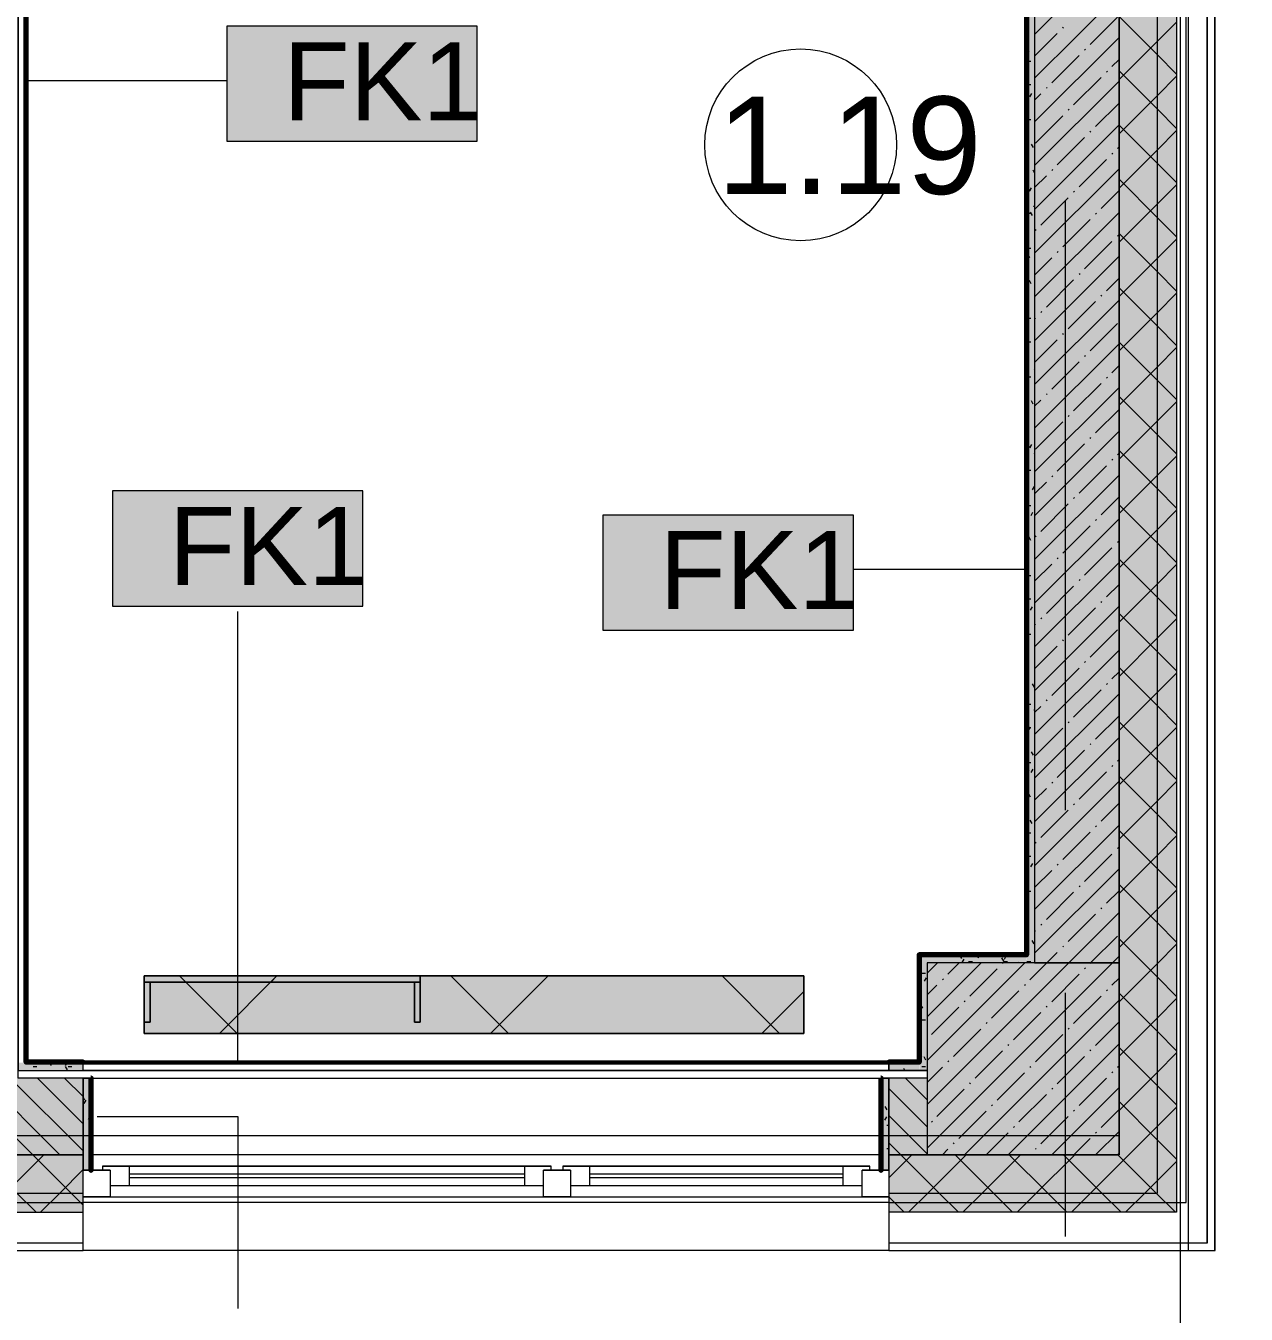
# Model space of a CAD drawing. Header units: millimetres. Extents: x -3817 to 677485, y -22715 to 103890.
# Drawn here: x 82094 to 85275, y 5046 to 8404 of the extents above; entities that cross this region are included whole.
import ezdxf

# ---------------------------------------------------------------- set-up
doc = ezdxf.new("R2010")
doc.units = ezdxf.units.MM
doc.layers.add('PDF _Геометрия', color=7, linetype='Continuous', true_color=0x1d1d1d)
doc.layers.add('PDF _Сплошная заливка', color=7, linetype='Continuous', true_color=0xffffff)
doc.layers.add('PDF _Текст', color=7, linetype='Continuous')
doc.styles.add('PDF GOST-Common', font='arial.ttf')

msp = doc.modelspace()

# ---------------------------------------------------------------- hatches: boundary and pattern name
at = {"layer": 'PDF _Сплошная заливка', "transparency": 33554559}
for points in [[(84943.3, 5461.3), (85043.3, 5461.3), (85043.3, 9411.4), (84943.3, 9411.4), (84943.3, 5961.4)], [(85043.3, 5361.3), (85093.3, 5361.3), (85093.3, 9411.4), (85043.3, 9411.4), (85043.3, 5461.3)], [(84703.3, 5961.4), (84702.3, 5981.4), (84423.3, 5981.4), (84423.3, 5961.4), (84533.7, 5961.4)], [(84443.3, 5461.3), (84943.3, 5461.3), (84943.3, 5961.4), (84443.3, 5961.4), (84443.3, 5537.7)], [(82243.3, 5421.3), (82263.3, 5421.3), (82263.3, 5661.3), (82243.3, 5661.3), (82243.3, 5537.7)], [(84323.3, 5421.3), (84343.3, 5421.3), (84343.3, 5661.3), (84323.3, 5661.3), (84323.3, 5537.7)]]:
    msp.add_hatch(color=256, dxfattribs=at).paths.add_polyline_path(points)
h = msp.add_hatch(color=256, dxfattribs=at)
h.paths.add_polyline_path([(84443.3, 5461.3), (84443.3, 5661.3), (84343.3, 5661.3), (84343.3, 5461.3)], flags=0)
h.paths.add_polyline_path([(77323.3, 5461.3), (77323.3, 5661.3), (76223.3, 5661.3), (76223.3, 5461.3), (77111.9, 5461.3)], flags=0)
h.paths.add_polyline_path([(81565, 5461.3), (82243.3, 5461.3), (82243.3, 5661.3), (81093.3, 5661.3), (81093.3, 5461.3)], flags=0)
h.paths.add_polyline_path([(78223.3, 5461.3), (79423.7, 5461.3), (79423.7, 5661.3), (78223.3, 5661.3), (78223.3, 5537.7)], flags=0)
h.paths.add_polyline_path([(80593.3, 5461.3), (80593.3, 5661.3), (80323.7, 5661.3), (80323.7, 5461.3)], flags=0)
h = msp.add_hatch(color=256, dxfattribs=at)
h.paths.add_polyline_path([(81093.3, 5361.3), (82243.3, 5361.3), (82243.3, 5461.3), (80323.7, 5461.3), (80323.7, 5361.3), (80593.3, 5361.3)], flags=0)
h.paths.add_polyline_path([(76101.3, 5361.3), (77323.3, 5361.3), (77323.3, 5461.3), (76101.3, 5461.3)], flags=0)
h.paths.add_polyline_path([(85043.3, 5361.3), (85043.3, 5461.3), (84343.3, 5461.3), (84343.3, 5361.3), (84943.3, 5361.3)], flags=0)
h.paths.add_polyline_path([(78223.3, 5361.3), (79423.7, 5361.3), (79423.7, 5461.3), (78223.3, 5461.3)], flags=0)
h = msp.add_hatch(color=256, dxfattribs=at)
h.paths.add_polyline_path([(76101.3, 5311.3), (77323.3, 5311.3), (77323.3, 5361.3), (76101.3, 5361.3)], flags=0)
h.paths.add_polyline_path([(85093.3, 5311.3), (85093.3, 5361.3), (84343.3, 5361.3), (84343.3, 5311.3), (84533.7, 5311.3)], flags=0)
h.paths.add_polyline_path([(78223.3, 5311.3), (79423.7, 5311.3), (79423.7, 5361.3), (78223.3, 5361.3)], flags=0)
h.paths.add_polyline_path([(80323.7, 5311.3), (82243.3, 5311.3), (82243.3, 5361.3), (80323.7, 5361.3)], flags=0)

# ---------------------------------------------------------------- linework, layer by layer
at = {"layer": 'PDF _Геометрия', "color": 7, "lineweight": 9}
for points in [[(85124.2, 5212.4), (85124.2, 16952.3), (84824.2, 17102.3), (85424.2, 17402.3), (85124.2, 17552.3), (85124.2, 29292.1)], [(84703.3, 12790.4), (84703.3, 5981.4)], [(84343.3, 5336.4), (85118.3, 5336.4), (85118.3, 9482.3)], [(84343.3, 5231.3), (85173.3, 5231.3), (85173.3, 5311.3), (85173.3, 5461.3), (85173.3, 9403.3), (85173.3, 9408.3), (85173.3, 9411.4), (85093.3, 9411.4), (85093.3, 9403.3), (85093.3, 5461.3), (85093.3, 5361.3), (85093.3, 5311.3), (84343.3, 5311.3)], [(84343.3, 5361.3), (85043.3, 5361.3), (85043.3, 5461.3), (85043.3, 9403.3), (85043.3, 9411.4), (85093.3, 9411.4)], [(85124.2, 5231.3), (85173.6, 5231.3), (85173.6, 5311.3), (85173.6, 5461.3), (85173.6, 9403.3), (85173.6, 9408.3), (85173.6, 9411.4), (85124.2, 9411.4), (85173.6, 9411.4), (85243.6, 9411.4)], [(82093.8, 8261.1), (82617.3, 8261.1)], [(84702.8, 6986.9), (84250.9, 6986.9)], [(82645.9, 5701.8), (82645.9, 6877.6)], [(84702.3, 5981.4), (84423.3, 5981.4)], [(84423.3, 5961.4), (84423.3, 5701.3)], [(82243.3, 5701.3), (82093.3, 5701.3)], [(84422.3, 5701.3), (84343.3, 5701.3)], [(82279.5, 5561.4), (82645.9, 5561.4), (82645.9, 5060.6)], [(80323.7, 5361.3), (82243.3, 5361.3)], [(80323.7, 5336.4), (82243.3, 5336.4)], [(80323.7, 5311.3), (82243.3, 5311.3)], [(80323.7, 5231.3), (82243.3, 5231.3)]]:
    msp.add_lwpolyline(points, dxfattribs=at)
at = {"layer": 'PDF _Геометрия', "color": 9, "lineweight": 9, "true_color": 0xc0c0c0}
for points in [[(84723.3, 12811.3), (84723.3, 5961.4), (84943.3, 5961.4), (84943.3, 12811.3)], [(82243.3, 5661.3), (82243.3, 5421.3), (82263.3, 5421.3), (82263.3, 5661.3)], [(84323.3, 5661.3), (84323.3, 5421.3), (84343.3, 5421.3), (84343.3, 5661.3)]]:
    msp.add_lwpolyline(points, close=True, dxfattribs=at)
at = {"layer": 'PDF _Геометрия', "color": 231, "lineweight": 70, "true_color": 0xff80c0}
for points in [[(81013.3, 12711.4), (81014.3, 12711.4), (81014.3, 12791.4), (81014.3, 12790.4), (84702.3, 12790.4), (84702.3, 5982.3), (84422.3, 5982.3), (84422.3, 5981.4), (84422.3, 5702.3), (84343.3, 5702.3), (84343.3, 5701.3)], [(82243.3, 5701.3), (82243.3, 5702.3), (82094.3, 5702.3), (82094.3, 11132.4), (82093.3, 11132.4), (81014.3, 11132.4), (81014.3, 11611.3), (81013.3, 11611.3)], [(84423.3, 5961.4), (84423.3, 5981.4)]]:
    msp.add_lwpolyline(points, dxfattribs=at)
at = {"layer": 'PDF _Геометрия', "color": 231, "lineweight": 9, "true_color": 0xff80c0}
for points in [[(84423.3, 5981.4), (84702.3, 5981.4), (84703.3, 5981.4), (84703.3, 12790.4), (84703.3, 12791.4), (81014.3, 12791.4), (81013.3, 12791.4), (81013.3, 12711.4)], [(82093.3, 11131.4), (82093.3, 5702.3), (82093.3, 5701.3), (82243.3, 5701.3)], [(84343.3, 5701.3), (84422.3, 5701.3), (84423.3, 5701.3), (84423.3, 5961.4)]]:
    msp.add_lwpolyline(points, dxfattribs=at)
at = {"layer": 'PDF _Геометрия', "color": 9, "lineweight": 9, "true_color": 0xc0c0c0}
for points in [[(84723.3, 12791.4), (84723.3, 5961.4), (84703.3, 5961.4), (84443.3, 5961.4), (84443.3, 5681.3), (84423.3, 5681.3), (84343.3, 5681.3), (84343.3, 5701.3), (84343.3, 5681.3), (82243.3, 5681.3), (82243.3, 5701.3)], [(80593.3, 5661.3), (80323.7, 5661.3), (80323.7, 5461.3), (80323.7, 5211.3), (82243.3, 5211.3), (82243.3, 5461.3), (82243.3, 5661.3), (82073.3, 5661.3), (82073.3, 11011.3), (82073.3, 11111.3), (80993.3, 11111.3), (80993.3, 11581.4), (80993.3, 11111.3), (81013.3, 11111.3), (82073.3, 11111.3), (82073.3, 5701.3), (82073.3, 5681.3), (82243.3, 5681.3), (82243.3, 5701.3), (84343.3, 5701.3)], [(84773.6, 5211.3), (85193.6, 5211.3), (85193.6, 5231.3), (85193.6, 5461.3), (85193.6, 9403.3), (85243.6, 9403.3), (85243.6, 9561.4), (85124.2, 9561.4), (85213.6, 9561.4), (85213.6, 10976.3), (85453.6, 10976.3), (85653.6, 10976.3), (85213.6, 10976.3), (85213.6, 10926.3), (85213.6, 10906.4), (85213.6, 9431.3), (85283.6, 9431.3), (85283.6, 9561.4)], [(82073.3, 5681.3), (84443.3, 5681.3), (84443.3, 5661.3), (84343.3, 5661.3), (84343.3, 5461.3), (84343.3, 5211.3), (85193.3, 5211.3), (85193.3, 5231.3), (85193.3, 5461.3), (85193.3, 9403.3), (85243.3, 9403.3), (85243.3, 9561.3), (84951.3, 9561.3), (84948.3, 9561.3), (84943.3, 9561.3), (84943.3, 9411.4), (84943.3, 9408.3), (84943.3, 9403.3), (84943.3, 5461.3), (84833.3, 5461.3)], [(84423.3, 5981.4), (84423.3, 5961.4)], [(82644.4, 5777.3), (82494.4, 5927.3)], [(82598.1, 5777.3), (82748, 5927.3)], [(83351.5, 5777.3), (83201.5, 5927.3)], [(83305.2, 5777.3), (83455.2, 5927.3)], [(84058.6, 5777.3), (83908.6, 5927.3)], [(84012.3, 5777.3), (84122, 5887)], [(82243.3, 5661.3), (84343.3, 5661.3)], [(84322.3, 5461.3), (82264.3, 5461.3)], [(84343.3, 5421.3), (84343.3, 5211.3), (82243.3, 5211.3), (82243.3, 5421.3)]]:
    msp.add_lwpolyline(points, dxfattribs=at)
at = {"layer": 'PDF _Геометрия', "lineweight": 9}
for points in [[(84723.3, 8381.7), (84943.3, 8601.7)], [(84723.3, 8267.6), (84943.3, 8487.6)], [(84796.5, 8397.9), (84798.9, 8400.3)], [(84867.8, 8355.1), (84939.1, 8426.4)], [(85093.3, 8278.1), (85043.3, 8328.1), (84943.3, 8428.1)], [(84943.3, 8263.9), (85043.3, 8363.9), (85093.3, 8413.9)], [(84723.3, 8324.6), (84782.3, 8383.6)], [(84723.3, 8153.6), (84943.3, 8373.6)], [(84853.6, 8340.9), (84855.9, 8343.2)], [(84768, 8255.3), (84839.3, 8326.6)], [(84924.8, 8298.1), (84943.3, 8316.5)], [(84825, 8198.3), (84896.3, 8269.6)], [(84910.6, 8283.9), (84912.9, 8286.2)], [(85093.3, 8136.7), (85043.3, 8186.7), (84943.3, 8286.7)], [(84943.3, 8122.5), (85043.3, 8222.5), (85093.3, 8272.5)], [(84723.3, 8039.5), (84943.3, 8259.5)], [(84753.8, 8241.1), (84756.1, 8243.5)], [(84723.3, 8210.6), (84739.5, 8226.8)], [(84882.1, 8141.3), (84943.3, 8202.5)], [(84725.2, 8098.5), (84796.5, 8169.8)], [(84810.8, 8184.1), (84813.2, 8186.4)], [(84723.3, 7925.5), (84943.3, 8145.5)], [(84867.8, 8127), (84870.2, 8129.4)], [(85093.3, 7995.3), (85043.3, 8045.3), (84943.3, 8145.3)], [(84943.3, 7981.1), (85043.3, 8081.1), (85093.3, 8131.1)], [(84782.3, 8041.5), (84853.6, 8112.8)], [(84924.8, 8070), (84927.2, 8072.4)], [(84939.1, 8084.3), (84943.3, 8088.4)], [(84723.3, 7811.4), (84943.3, 8031.4)], [(84768, 8027.2), (84770.4, 8029.6)], [(84839.3, 7984.5), (84910.6, 8055.8)], [(84723.3, 7982.5), (84753.8, 8013)], [(85093.3, 7853.9), (85043.3, 7903.9), (84943.3, 8003.9)], [(84825, 7970.2), (84827.4, 7972.6)], [(84896.3, 7927.4), (84943.3, 7974.4)], [(84943.3, 7839.7), (85043.3, 7939.7), (85093.3, 7989.7)], [(84739.5, 7884.7), (84810.8, 7956)], [(84723.3, 7697.4), (84943.3, 7917.4)], [(84796.5, 7827.7), (84867.8, 7898.9)], [(84882.1, 7913.2), (84884.4, 7915.6)], [(84725.2, 7870.4), (84727.6, 7872.8)], [(85093.3, 7712.4), (85043.3, 7762.4), (84943.3, 7862.4)], [(84853.6, 7770.6), (84924.8, 7841.9)], [(84939.1, 7856.2), (84941.5, 7858.5)], [(84943.3, 7698.2), (85043.3, 7798.2), (85093.3, 7848.2)], [(84723.3, 7583.3), (84943.3, 7803.3)], [(84723.3, 7754.4), (84768, 7799.1)], [(84782.3, 7813.4), (84784.6, 7815.8)], [(84839.3, 7756.4), (84841.7, 7758.7)], [(84753.8, 7670.8), (84825, 7742.1)], [(84910.6, 7713.6), (84943.3, 7746.3)], [(84896.3, 7699.3), (84898.7, 7701.7)], [(85093.3, 7571), (85043.3, 7621), (84943.3, 7721)], [(84943.3, 7556.8), (85043.3, 7656.8), (85093.3, 7706.8)], [(84723.3, 7469.3), (84943.3, 7689.3)], [(84739.5, 7656.6), (84741.9, 7659)], [(84810.8, 7613.8), (84882.1, 7685.1)], [(84723.3, 7640.3), (84725.2, 7642.3)], [(84867.8, 7556.8), (84939.1, 7628.1)], [(84796.5, 7599.6), (84798.9, 7601.9)], [(84723.3, 7526.3), (84782.3, 7585.3)], [(84723.3, 7355.2), (84943.3, 7575.2)], [(85093.3, 7429.6), (85043.3, 7479.6), (84943.3, 7579.6)], [(84943.3, 7415.4), (85043.3, 7515.4), (85093.3, 7565.4)], [(84768, 7457), (84839.3, 7528.3)], [(84853.6, 7542.5), (84855.9, 7544.9)], [(84924.8, 7499.8), (84943.3, 7518.2)], [(84723.3, 7241.2), (84943.3, 7461.2)], [(84825, 7400), (84896.3, 7471.3)], [(84910.6, 7485.5), (84912.9, 7487.9)], [(84723.3, 7412.2), (84739.5, 7428.5)], [(84753.8, 7442.7), (84756.1, 7445.1)], [(85093.3, 7288.2), (85043.3, 7338.2), (84943.3, 7438.2)], [(84943.3, 7274), (85043.3, 7374), (85093.3, 7424)], [(84882.1, 7342.9), (84943.3, 7404.1)], [(84725.2, 7300.2), (84796.5, 7371.5)], [(84810.8, 7385.7), (84813.2, 7388.1)], [(84723.3, 7127.1), (84943.3, 7347.1)], [(84867.8, 7328.7), (84870.2, 7331.1)], [(84782.3, 7243.2), (84853.6, 7314.4)], [(84939.1, 7285.9), (84943.3, 7290.1)], [(85093.3, 7146.8), (85043.3, 7196.8), (84943.3, 7296.8)], [(84839.3, 7186.1), (84910.6, 7257.4)], [(84924.8, 7271.7), (84927.2, 7274)], [(84943.3, 7132.5), (85043.3, 7232.5), (85093.3, 7282.5)], [(84723.3, 7013.1), (84943.3, 7233.1)], [(84768, 7228.9), (84770.4, 7231.3)], [(84723.3, 7184.1), (84753.8, 7214.6)], [(84739.5, 7086.3), (84810.8, 7157.6)], [(84825, 7171.9), (84827.4, 7174.2)], [(84896.3, 7129.1), (84943.3, 7176)], [(85093.3, 7005.3), (85043.3, 7055.3), (84943.3, 7155.3)], [(84943.3, 6991.1), (85043.3, 7091.1), (85093.3, 7141.1)], [(84723.3, 6899), (84943.3, 7119)], [(84796.5, 7029.3), (84867.8, 7100.6)], [(84882.1, 7114.8), (84884.4, 7117.2)], [(84725.2, 7072.1), (84727.6, 7074.4)], [(84939.1, 7057.8), (84941.5, 7060.2)], [(84853.6, 6972.3), (84924.8, 7043.6)], [(84723.3, 6785), (84943.3, 7005)], [(84723.3, 6956), (84768, 7000.8)], [(84782.3, 7015.1), (84784.6, 7017.4)], [(85093.3, 6863.9), (85043.3, 6913.9), (84943.3, 7013.9)], [(84943.3, 6849.7), (85043.3, 6949.7), (85093.3, 6999.7)], [(84839.3, 6958), (84841.7, 6960.4)], [(84753.8, 6872.5), (84825, 6943.8)], [(84910.6, 6915.3), (84943.3, 6947.9)], [(84723.3, 6670.9), (84943.3, 6890.9)], [(84810.8, 6815.5), (84882.1, 6886.7)], [(84896.3, 6901), (84898.7, 6903.4)], [(84739.5, 6858.2), (84741.9, 6860.6)], [(85093.3, 6722.5), (85043.3, 6772.5), (84943.3, 6872.5)], [(84943.3, 6708.3), (85043.3, 6808.3), (85093.3, 6858.3)], [(84723.3, 6842), (84725.2, 6844)], [(84867.8, 6758.4), (84939.1, 6829.7)], [(84723.3, 6727.9), (84782.3, 6787)], [(84796.5, 6801.2), (84798.9, 6803.6)], [(84723.3, 6556.9), (84943.3, 6776.9)], [(84768, 6658.7), (84839.3, 6729.9)], [(84853.6, 6744.2), (84855.9, 6746.6)], [(84924.8, 6701.4), (84943.3, 6719.8)], [(85093.3, 6581.1), (85043.3, 6631.1), (84943.3, 6731.1)], [(84910.6, 6687.2), (84912.9, 6689.5)], [(84943.3, 6566.9), (85043.3, 6666.9), (85093.3, 6716.9)], [(84723.3, 6442.8), (84943.3, 6662.8)], [(84825, 6601.6), (84896.3, 6672.9)], [(84723.3, 6613.9), (84739.5, 6630.1)], [(84753.8, 6644.4), (84756.1, 6646.8)], [(84810.8, 6587.4), (84813.2, 6589.7)], [(84882.1, 6544.6), (84943.3, 6605.8)], [(85093.3, 6439.6), (85043.3, 6489.6), (84943.3, 6589.6)], [(84725.2, 6501.8), (84796.5, 6573.1)], [(84943.3, 6425.4), (85043.3, 6525.4), (85093.3, 6575.4)], [(84723.3, 6328.8), (84943.3, 6548.8)], [(84782.3, 6444.8), (84853.6, 6516.1)], [(84867.8, 6530.3), (84870.2, 6532.7)], [(84939.1, 6487.6), (84943.3, 6491.7)], [(84839.3, 6387.8), (84910.6, 6459.1)], [(84924.8, 6473.3), (84927.2, 6475.7)], [(84723.3, 6214.7), (84943.3, 6434.7)], [(84723.3, 6385.8), (84753.8, 6416.3)], [(84768, 6430.6), (84770.4, 6432.9)], [(85093.3, 6298.2), (85043.3, 6348.2), (84943.3, 6448.2)], [(84943.3, 6284), (85043.3, 6384), (85093.3, 6434)], [(84739.5, 6288), (84810.8, 6359.3)], [(84825, 6373.5), (84827.4, 6375.9)], [(84896.3, 6330.8), (84943.3, 6377.7)], [(84723.3, 6100.7), (84943.3, 6320.7)], [(84882.1, 6316.5), (84884.4, 6318.9)], [(84796.5, 6231), (84867.8, 6302.2)], [(85093.3, 6156.8), (85043.3, 6206.8), (84943.3, 6306.8)], [(84943.3, 6142.6), (85043.3, 6242.6), (85093.3, 6292.6)], [(84725.2, 6273.7), (84727.6, 6276.1)], [(84939.1, 6259.5), (84941.5, 6261.8)], [(84782.3, 6216.7), (84784.6, 6219.1)], [(84853.6, 6173.9), (84924.8, 6245.2)], [(84723.3, 5986.6), (84943.3, 6206.6)], [(84723.3, 6157.7), (84768, 6202.5)], [(84839.3, 6159.7), (84841.7, 6162.1)], [(84910.6, 6116.9), (84943.3, 6149.6)], [(85093.3, 6015.4), (85043.3, 6065.4), (84943.3, 6165.4)], [(84943.3, 6001.2), (85043.3, 6101.2), (85093.3, 6151.2)], [(84753.8, 6074.1), (84825, 6145.4)], [(84443.3, 5592.6), (84812, 5961.4), (84943.3, 6092.6)], [(84810.8, 6017.1), (84882.1, 6088.4)], [(84896.3, 6102.7), (84898.7, 6105)], [(84723.3, 6043.7), (84725.2, 6045.6)], [(84739.5, 6059.9), (84741.9, 6062.3)], [(84867.8, 5960.1), (84869.1, 5961.4), (84939.1, 6031.4)], [(85093.3, 5874), (85043.3, 5924), (84943.3, 6024)], [(84443.3, 5478.5), (84926.1, 5961.4), (84943.3, 5978.5)], [(84711, 5917.3), (84755, 5961.4), (84782.3, 5988.6)], [(84796.5, 6002.9), (84798.9, 6005.2)], [(84943.3, 5859.8), (85043.3, 5959.8), (85093.3, 6009.8)], [(84443.3, 5934.7), (84469.9, 5961.4)], [(84443.3, 5820.7), (84583.9, 5961.4)], [(84443.3, 5706.6), (84698, 5961.4)], [(84497.1, 5931.6), (84526.9, 5961.4)], [(84554.2, 5874.6), (84625.5, 5945.8)], [(84639.7, 5960.1), (84641, 5961.4)], [(84853.6, 5945.8), (84855.9, 5948.2)], [(84482.9, 5917.3), (84485.3, 5919.7)], [(84768, 5860.3), (84839.3, 5931.6)], [(84924.8, 5903.1), (84943.3, 5921.5)], [(84443.3, 5877.7), (84468.6, 5903.1)], [(84611.2, 5817.5), (84682.5, 5888.8)], [(84696.7, 5903.1), (84699.1, 5905.4)], [(84910.6, 5888.8), (84912.9, 5891.2)], [(85093.3, 5732.5), (85043.3, 5782.5), (84943.3, 5882.5)], [(84454.4, 5774.8), (84525.7, 5846)], [(84539.9, 5860.3), (84542.3, 5862.7)], [(84540.1, 5461.3), (84943.3, 5864.5)], [(84753.8, 5846), (84756.1, 5848.4)], [(84825, 5803.3), (84896.3, 5874.6)], [(84943.3, 5718.3), (85043.3, 5818.3), (85093.3, 5868.3)], [(84668.2, 5760.5), (84739.5, 5831.8)], [(84511.4, 5717.7), (84582.7, 5789)], [(84596.9, 5803.3), (84599.3, 5805.7)], [(84810.8, 5789), (84813.2, 5791.4)], [(84882.1, 5746.3), (84943.3, 5807.5)], [(84654, 5746.3), (84656.3, 5748.6)], [(84654.2, 5461.3), (84943.3, 5750.4)], [(84725.2, 5703.5), (84796.5, 5774.8)], [(84568.4, 5660.7), (84639.7, 5732)], [(84782.3, 5646.5), (84853.6, 5717.7)], [(84867.8, 5732), (84870.2, 5734.4)], [(85093.3, 5591.1), (85043.3, 5641.1), (84943.3, 5741.1)], [(84943.3, 5576.9), (85043.3, 5676.9), (85093.3, 5726.9)], [(84443.3, 5649.6), (84482.9, 5689.2)], [(84497.1, 5703.5), (84499.5, 5705.9)], [(84711, 5689.2), (84713.4, 5691.6)], [(84924.8, 5675), (84927.2, 5677.3)], [(84939.1, 5689.2), (84943.3, 5693.4)], [(82120.3, 5311.3), (82070.3, 5361.3), (81970.3, 5461.3), (81770.3, 5661.3)], [(82243.3, 5329.8), (82211.8, 5361.3), (82111.8, 5461.3), (81911.8, 5661.3)], [(82182.5, 5461.3), (81982.5, 5661.3)], [(82243.3, 5471.3), (82053.2, 5661.3)], [(82243.3, 5542), (82123.9, 5661.3)], [(82243.3, 5612.7), (82194.6, 5661.3)], [(84443.3, 5604.7), (84386.6, 5661.3)], [(84554.2, 5646.5), (84556.5, 5648.8)], [(84625.5, 5603.7), (84696.7, 5675)], [(84839.3, 5589.4), (84910.6, 5660.7)], [(84443.3, 5534), (84343.3, 5634)], [(84468.6, 5560.9), (84539.9, 5632.2)], [(84682.5, 5546.7), (84753.8, 5618)], [(84768, 5632.2), (84770.4, 5634.6)], [(84768.2, 5461.3), (84943.3, 5636.4)], [(84611.2, 5589.4), (84613.6, 5591.8)], [(84819.1, 5311.3), (84869.1, 5361.3), (84969.1, 5461.3), (85043.3, 5535.5), (85093.3, 5585.5)], [(84825, 5575.2), (84827.4, 5577.6)], [(84896.3, 5532.4), (84943.3, 5579.4)], [(85093.3, 5449.7), (85043.3, 5499.7), (84943.3, 5599.7)], [(84443.3, 5463.3), (84343.3, 5563.3)], [(84454.4, 5546.7), (84456.7, 5549)], [(84525.7, 5503.9), (84596.9, 5575.2)], [(84739.5, 5489.6), (84810.8, 5560.9)], [(84597.2, 5461.3), (84654, 5518.2)], [(84668.2, 5532.4), (84670.6, 5534.8)], [(84882.1, 5518.2), (84884.4, 5520.5)], [(84882.3, 5461.3), (84943.3, 5522.3)], [(84524.5, 5311.3), (84474.5, 5361.3), (84374.5, 5461.3), (84343.3, 5492.6)], [(84483.1, 5461.3), (84497.1, 5475.4)], [(84511.4, 5489.6), (84513.8, 5492)], [(84725.2, 5475.4), (84727.6, 5477.8)], [(84825.3, 5461.3), (84867.8, 5503.9)], [(81990.7, 5311.3), (82040.7, 5361.3), (82140.7, 5461.3)], [(84343.3, 5401.2), (84403.4, 5461.3)], [(84394.9, 5311.3), (84444.9, 5361.3), (84544.9, 5461.3)], [(84665.9, 5311.3), (84615.9, 5361.3), (84515.9, 5461.3)], [(84536.3, 5311.3), (84586.3, 5361.3), (84686.3, 5461.3)], [(84807.3, 5311.3), (84757.3, 5361.3), (84657.3, 5461.3)], [(84677.7, 5311.3), (84727.7, 5361.3), (84827.7, 5461.3)], [(84948.8, 5311.3), (84898.8, 5361.3), (84798.8, 5461.3)], [(84939.3, 5461.3), (84941.5, 5463.5)], [(85090.2, 5311.3), (85040.2, 5361.3), (84940.2, 5461.3)], [(84960.5, 5311.3), (85010.5, 5361.3), (85043.3, 5394.1), (85093.3, 5444.1)], [(82132.1, 5311.3), (82182.1, 5361.3), (82243.3, 5422.5)], [(84383.1, 5311.3), (84343.3, 5351.2)]]:
    msp.add_lwpolyline(points, dxfattribs=at)
at = {"layer": 'PDF _Геометрия', "color": 253, "lineweight": 9, "true_color": 0xaaaaaa}
for points in [[(85103.6, 6994.5), (85103.6, 8582)], [(84803.3, 6359.5), (84803.3, 7947)], [(84803.6, 6359.5), (84803.6, 7947)], [(85103.3, 6359.5), (85103.3, 7947)], [(85103.6, 5883.3), (85103.6, 6518.3)], [(84803.3, 5248.3), (84803.3, 5883.3)], [(84803.6, 5248.3), (84803.6, 5883.3)], [(85103.3, 5248.3), (85103.3, 5883.3)], [(80408.8, 5511.3), (82443.3, 5511.3), (84943.3, 5511.3)], [(82313.3, 5421.3), (82243.3, 5421.3)], [(82363.3, 5411.3), (83393.3, 5411.3)], [(83513.3, 5421.3), (83443.3, 5421.3)], [(83563.3, 5411.3), (84223.3, 5411.3)], [(84343.3, 5421.3), (84273.3, 5421.3)], [(83393.3, 5401.3), (82363.3, 5401.3)], [(84223.3, 5401.3), (83563.3, 5401.3)], [(85738.6, 5.1), (85738.6, 705.3), (85103.6, 1275.1), (85103.6, 3775.1), (85103.6, 5407)], [(82243.3, 5351.3), (84343.3, 5351.3)]]:
    msp.add_lwpolyline(points, dxfattribs=at)
at = {"layer": 'PDF _Геометрия', "color": 7, "lineweight": 9}
for points in [[(83270.5, 8403), (82617.3, 8403), (82617.3, 8103), (83270.5, 8103)], [(82972.5, 7191.5), (82319.4, 7191.5), (82319.4, 6891.5), (82972.5, 6891.5)], [(84250.9, 7128.7), (83597.8, 7128.7), (83597.8, 6828.7), (84250.9, 6828.7)], [(84943.3, 5961.4), (84443.3, 5961.4), (84443.3, 5461.3), (84943.3, 5461.3)], [(82243.3, 5461.3), (80323.7, 5461.3)], [(84833.3, 5461.3), (84343.3, 5461.3)]]:
    msp.add_lwpolyline(points, close=True, dxfattribs=at)
at = {"layer": 'PDF _Геометрия', "color": 253, "lineweight": 9, "true_color": 0x9b9b9b}
for points in [[(84708.3, 8337.4), (84703.3, 8328.7)], [(84703.3, 8312.1), (84713.4, 8312.1)], [(84704.2, 8269.4), (84703.3, 8267.8)], [(84703.3, 8251.2), (84713.4, 8251.2)], [(84715.4, 8227.8), (84710.3, 8219.1)], [(84703.3, 8159.8), (84713.4, 8159.8)], [(84720.5, 8086.9), (84715.5, 8095.6)], [(84723.3, 8021.2), (84719.6, 8027.6)], [(84703.3, 7976.9), (84713.4, 7976.9)], [(84714.3, 7982), (84709.2, 7973.3)], [(84723.3, 7936.7), (84720.4, 7931.7)], [(84703.3, 7915.9), (84713.4, 7915.9)], [(84717.5, 7909.2), (84712.5, 7917.9)], [(84706.4, 7867.5), (84703.3, 7872.9)], [(84703.3, 7824.5), (84713.4, 7824.5)], [(84710.5, 7799.5), (84705.4, 7808.2)], [(84714.5, 7731.5), (84709.5, 7740.2)], [(84703.4, 7689.8), (84703.3, 7690)], [(84703.3, 7641.6), (84713.4, 7641.6)], [(84705, 7600.2), (84703.3, 7597.2)], [(84703.3, 7580.6), (84713.4, 7580.6)], [(84723.3, 7509.9), (84722.3, 7508.3)], [(84703.3, 7489.2), (84713.4, 7489.2)], [(84719.7, 7417.7), (84714.7, 7426.4)], [(84703.9, 7354.5), (84703.3, 7353.4)], [(84703.3, 7306.3), (84713.4, 7306.3)], [(84715.1, 7312.9), (84710, 7304.2)], [(84723.3, 7289.6), (84722.9, 7290.4)], [(84703.3, 7245.4), (84713.4, 7245.4)], [(84705.6, 7198.4), (84703.3, 7202.4)], [(84722.1, 7203.2), (84717.1, 7194.5)], [(84703.3, 7153.9), (84713.4, 7153.9)], [(84718.1, 7135.2), (84713, 7126.5)], [(84713.7, 7062.3), (84708.7, 7071)], [(84703.3, 6971), (84713.4, 6971)], [(84703.3, 6910.1), (84713.4, 6910.1)], [(84717, 6889.4), (84711.9, 6880.7)], [(84703.3, 6818.6), (84713.4, 6818.6)], [(84723.3, 6839.4), (84723.1, 6839.1)], [(84704.7, 6685.3), (84703.3, 6682.8)], [(84723, 6680.5), (84718, 6689.2)], [(84703.3, 6635.7), (84713.4, 6635.7)], [(84723.3, 6619.1), (84722.1, 6621.2)], [(84703.3, 6574.8), (84713.4, 6574.8)], [(84711.8, 6575.7), (84706.8, 6566.9)], [(84707.7, 6507.6), (84703.3, 6499.9)], [(84703.3, 6483.4), (84713.4, 6483.4)], [(84720, 6502.8), (84715, 6511.5)], [(84708.9, 6461.2), (84703.8, 6469.9)], [(84718.9, 6466), (84713.8, 6457.3)], [(84712.9, 6393.1), (84707.9, 6401.8)], [(84717, 6325.1), (84712, 6333.8)], [(84703.3, 6300.5), (84713.4, 6300.5)], [(84705.9, 6283.5), (84703.3, 6288)], [(84706.6, 6261.9), (84703.3, 6256.1)], [(84703.3, 6239.5), (84713.4, 6239.5)], [(84717.8, 6220.3), (84712.7, 6211.5)], [(84703.3, 6148.1), (84713.4, 6148.1)], [(84722.2, 6011.3), (84717.2, 6020)], [(84533.3, 5972.7), (84528.3, 5981.4)], [(84579.8, 5981.4), (84575.6, 5974)], [(84601.4, 5976.8), (84598.7, 5981.4)], [(84648.6, 5978.6), (84643.6, 5969.9)], [(84539, 5971.5), (84533.9, 5962.8)], [(84550.9, 5965.2), (84561, 5965.2)], [(84643, 5965.6), (84638, 5974.3)], [(84642.4, 5965.2), (84652.4, 5965.2)], [(84680.7, 5961.4), (84679.6, 5963.2)], [(84703.3, 5965.2), (84713.4, 5965.2)], [(84429, 5934.7), (84439.1, 5934.7)], [(84440.5, 5922.8), (84435.4, 5914.1)], [(84431.8, 5843.7), (84426.8, 5852.4)], [(84429, 5812.8), (84439.1, 5812.8)], [(84428.2, 5718.7), (84423.3, 5710.2)], [(84440, 5707.6), (84435, 5716.3)], [(82112.5, 5690.9), (82122.6, 5690.9)], [(82130.5, 5701.3), (82128.3, 5697.5)], [(82160.4, 5693.7), (82155.9, 5701.3)], [(82200.9, 5701.3), (82196.3, 5693.5)], [(82202, 5682.5), (82197, 5691.2)], [(82204, 5690.9), (82214, 5690.9)], [(84384.8, 5681.3), (84382.2, 5685.9)], [(84429, 5690.9), (84439.1, 5690.9)], [(82247.7, 5603.3), (82243.3, 5611.1)], [(82243.3, 5599.4), (82244.5, 5599.4)], [(82250.1, 5603.7), (82245, 5594.9)], [(84338.5, 5578.6), (84333.5, 5587.3)], [(82261.2, 5562), (82256.2, 5553.3)], [(84336.8, 5560.3), (84331.7, 5551.6)], [(82263.3, 5515.5), (82262, 5517.6)], [(84337.6, 5538.5), (84343.3, 5538.5)], [(84343.3, 5510.6), (84342.9, 5510)], [(82243.3, 5477.5), (82244.5, 5477.5)], [(84337.6, 5477.5), (84343.3, 5477.5)]]:
    msp.add_lwpolyline(points, dxfattribs=at)
at = {"layer": 'PDF _Геометрия', "color": 9, "lineweight": 9, "true_color": 0xbfbfbf}
for points in [[(83122, 5911.3), (83122, 5927.3), (83122, 5911.3), (82402, 5911.3), (82417.6, 5911.3), (82417.6, 5807.3), (82417.6, 5911.3), (83106.4, 5911.3)], [(83106.4, 5911.3), (83106.4, 5807.3)], [(83122, 5911.3), (83122, 5807.3)]]:
    msp.add_lwpolyline(points, close=True, dxfattribs=at)
at = {"layer": 'PDF _Геометрия', "color": 8, "lineweight": 9, "true_color": 0x808080}
msp.add_lwpolyline([(82402, 5927.3), (82402, 5777.3), (84122, 5777.3), (84122, 5927.3), (82402, 5927.3), (84122, 5927.3), (84122, 5777.3), (82402, 5777.3), (82402, 5927.3), (83122, 5927.3), (82402, 5927.3), (82402, 5911.3)], close=True, dxfattribs=at)
at = {"layer": 'PDF _Геометрия', "color": 254, "lineweight": 9, "true_color": 0xdfdfdf}
msp.add_lwpolyline([(82402, 5911.3), (82417.6, 5911.3)], close=True, dxfattribs=at)
at = {"layer": 'PDF _Геометрия', "color": 8, "lineweight": 9, "true_color": 0x808080}
msp.add_lwpolyline([(82402, 5911.3), (82402, 5807.3), (82402, 5911.3)], dxfattribs=at)
at = {"layer": 'PDF _Геометрия', "color": 254, "lineweight": 9, "true_color": 0xdfdfdf}
for points in [[(82510.4, 5911.3), (82494.4, 5927.3)], [(82732, 5911.3), (82748, 5927.3)], [(83106.4, 5911.3), (83122, 5911.3), (83106.4, 5911.3)]]:
    msp.add_lwpolyline(points, dxfattribs=at)
at = {"layer": 'PDF _Геометрия', "color": 9, "lineweight": 9, "true_color": 0xbfbfbf}
for points in [[(82402, 5807.3), (82417.6, 5807.3), (82402, 5807.3)], [(83106.4, 5807.3), (83122, 5807.3), (83106.4, 5807.3)]]:
    msp.add_lwpolyline(points, dxfattribs=at)
at = {"layer": 'PDF _Геометрия', "color": 231, "lineweight": 53, "true_color": 0xff80c0}
for points in [[(82243.3, 5702.3), (84343.3, 5702.3)], [(84343.3, 5701.3), (82243.3, 5701.3)]]:
    msp.add_lwpolyline(points, dxfattribs=at)
at = {"layer": 'PDF _Геометрия', "color": 7, "lineweight": 70, "true_color": 0xffd2ff}
for points in [[(82263.3, 5661.3), (82263.3, 5421.3), (82264.3, 5421.3), (82264.3, 5661.3)], [(84322.3, 5661.3), (84322.3, 5421.3), (84323.3, 5421.3), (84323.3, 5661.3)]]:
    msp.add_lwpolyline(points, close=True, dxfattribs=at)
at = {"layer": 'PDF _Геометрия', "color": 253, "lineweight": 13, "true_color": 0xaaaaaa}
for points in [[(82243.3, 5351.3), (82243.3, 5421.3), (82313.3, 5421.3), (82313.3, 5351.3)], [(83463.3, 5431.3), (82293.3, 5431.3), (82293.3, 5421.3), (82313.3, 5421.3), (82313.3, 5381.3), (83443.3, 5381.3), (83443.3, 5421.3), (83463.3, 5421.3)], [(83443.3, 5351.3), (83443.3, 5421.3), (83513.3, 5421.3), (83513.3, 5351.3)], [(84293.3, 5431.3), (83493.3, 5431.3), (83493.3, 5421.3), (83513.3, 5421.3), (83513.3, 5381.3), (84273.3, 5381.3), (84273.3, 5421.3), (84293.3, 5421.3)], [(84273.3, 5351.3), (84273.3, 5421.3), (84343.3, 5421.3), (84343.3, 5351.3)]]:
    msp.add_lwpolyline(points, close=True, dxfattribs=at)
for points in [[(82293.3, 5431.3), (83463.3, 5431.3)], [(82363.3, 5431.3), (82363.3, 5381.3)], [(83393.3, 5431.3), (83393.3, 5381.3)], [(83493.3, 5431.3), (84293.3, 5431.3)], [(83563.3, 5431.3), (83563.3, 5381.3)], [(84223.3, 5431.3), (84223.3, 5381.3)]]:
    msp.add_lwpolyline(points, dxfattribs=at)
at = {"layer": 'PDF _Геометрия', "color": 116, "lineweight": 13, "true_color": 0x008040}
msp.add_lwpolyline([(84343.3, 5336.4), (82243.3, 5336.4)], dxfattribs=at)
at = {"layer": 'PDF _Геометрия', "color": 7, "lineweight": 9}
msp.add_circle((84113.3, 8093.7), 250, dxfattribs=at)
msp.add_circle((84113.3, 8093.7), 250, dxfattribs=at)
at = {"layer": 'PDF _Сплошная заливка', "lineweight": 35, "transparency": 33554559}
for points in [[(84943.3, 5961.4), (84943.3, 12811.3), (84723.3, 5961.4), (84723.3, 12811.3)], [(84723.3, 5961.4), (84723.3, 12791.4), (84703.3, 5961.4), (84703.3, 12790.4)], [(84443.3, 5681.3), (84443.3, 5961.4), (84423.3, 5681.3), (84423.3, 5961.4)], [(82402, 5777.3), (84122, 5777.3), (82402, 5927.3), (84122, 5927.3)], [(82402, 5911.3), (83122, 5911.3), (82402, 5927.3), (83122, 5927.3)], [(82417.6, 5807.3), (82417.6, 5911.3), (82402, 5807.3), (82402, 5911.3)], [(83122, 5807.3), (83122, 5911.3), (83106.4, 5807.3), (83106.4, 5911.3)], [(82073.3, 5681.3), (82243.3, 5681.3), (82073.3, 5701.3), (82243.3, 5701.3)], [(84423.3, 5681.3), (84422.3, 5701.3), (84343.3, 5681.3), (84343.3, 5701.3)]]:
    msp.add_solid(points, dxfattribs=at)
at = {"layer": 'PDF _Сплошная заливка', "lineweight": 9, "transparency": 33554559}
for points in [[(83270.5, 8403), (82617.3, 8403), (83270.5, 8103), (82617.3, 8103)], [(82972.5, 7191.5), (82319.4, 7191.5), (82972.5, 6891.5), (82319.4, 6891.5)], [(84250.9, 7128.7), (83597.8, 7128.7), (84250.9, 6828.7), (83597.8, 6828.7)]]:
    msp.add_solid(points, dxfattribs=at)
at = {"layer": 'PDF _Сплошная заливка', "color": 254, "lineweight": 35, "true_color": 0xffb9dc, "transparency": 33554559}
for points in [[(82243.3, 5701.3), (82243.3, 5702.3), (82093.3, 5701.3)], [(84343.3, 5701.3), (84343.3, 5702.3), (83049.3, 5701.3)], [(84422.3, 5701.3), (84422.3, 5702.3), (84343.3, 5701.3)]]:
    msp.add_solid(points, dxfattribs=at)
at = {"layer": 'PDF _Сплошная заливка', "color": 7, "lineweight": 35, "true_color": 0xffd2ff, "transparency": 33554559}
for points in [[(82263.3, 5421.3), (82264.3, 5421.3), (82263.3, 5537.7)], [(84322.3, 5421.3), (84323.3, 5421.3), (84322.3, 5537.7)]]:
    msp.add_solid(points, dxfattribs=at)

# ---------------------------------------------------------------- texts
at = {"layer": 'PDF _Текст', "char_height": 203.2, "attachment_point": 4, "style": 'PDF GOST-Common'}
for insert in [(82764.4, 8259.6), (82466.5, 7048.1), (83744.9, 6985.3)]:
    msp.add_mtext('FK1', dxfattribs=dict(at, insert=insert))
at = {"layer": 'PDF _Текст', "color": 250, "true_color": 0x3c3c3c, "insert": (83895.3, 8090.9), "char_height": 254, "attachment_point": 4, "style": 'PDF GOST-Common'}
msp.add_mtext('1.19', dxfattribs=at)

doc.saveas('drawing.dxf')
